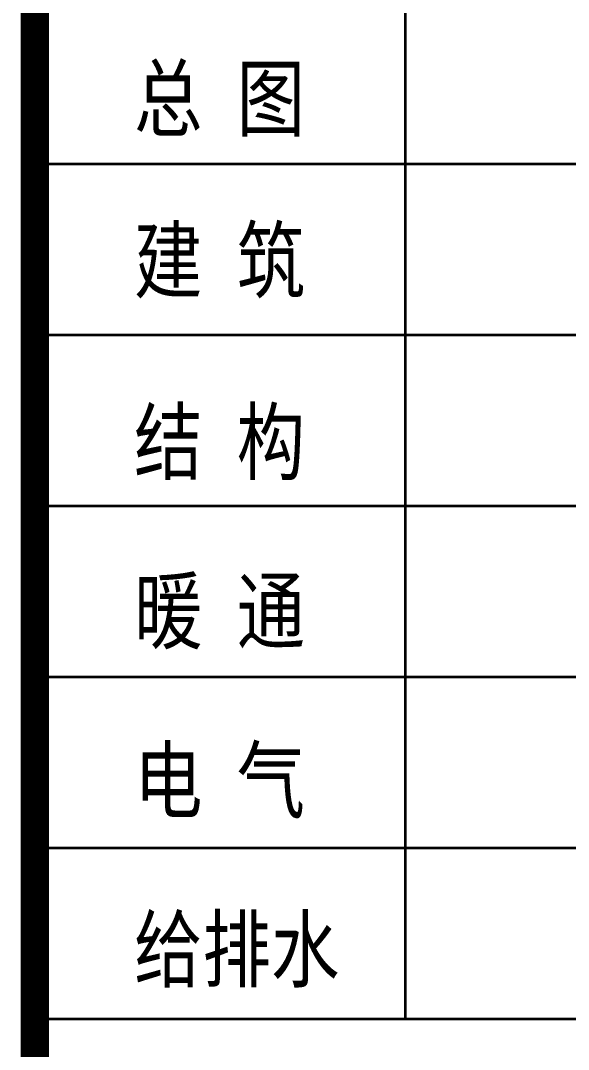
# Model space of a CAD drawing. Header units: millimetres. Extents: x 708158 to 1984082, y -168213 to -53.
# Drawn here: x 1079033 to 1081916, y -92111 to -86696 of the extents above; entities that cross this region are included whole.
import ezdxf

# ---------------------------------------------------------------- set-up
doc = ezdxf.new("R2010")
doc.units = ezdxf.units.MM
doc.header["$LTSCALE"] = 1000
doc.layers.get('0').update_dxf_attribs({"color": 8})
doc.layers.add('图框', color=4, linetype='Continuous', lineweight=35)
doc.styles.add('-黑体', font='simhei.ttf', dxfattribs={"width": 0.8})

# ---------------------------------------------------------------- blocks, each defined once
blk = doc.blocks.new('A$C998f5811')
at = {"layer": '图框', "linetype": 'Continuous'}
blk.add_line((-5550, 15750), (-5550, 22950), dxfattribs=at)
at = {"layer": '图框', "color": 4}
for p, q in [((-7500, 20250), (-1500, 20250)), ((-7500, 19350), (-1500, 19350)), ((-7500, 18450), (-1500, 18450)), ((-7500, 17550), (-1500, 17550)), ((-7500, 16650), (-1500, 16650)), ((-7500, 15750), (-1500, 15750))]:
    blk.add_line(p, q, dxfattribs=at)
at = {"layer": '图框', "const_width": 150}
blk.add_lwpolyline([(-7500, 87600), (-7500, 1500)], dxfattribs=at)
at = {"layer": '图框', "style": '-黑体', "width": 0.8}
for s, p in [('总 图', (-6977.9, 20428.6)), ('建 筑', (-6977.9, 19576.6)), ('结 构', (-6977.9, 18621.1)), ('暖 通', (-6977.9, 17731.6)), ('电 气', (-6977.9, 16840.6)), ('给排水', (-6977.9, 15951.1))]:
    blk.add_text(s, height=330, dxfattribs=at).set_placement(p)

msp = doc.modelspace()

# ---------------------------------------------------------------- block references
msp.add_blockref('A$C998f5811', (1086607.6, -107699.9))

doc.saveas('drawing.dxf')
